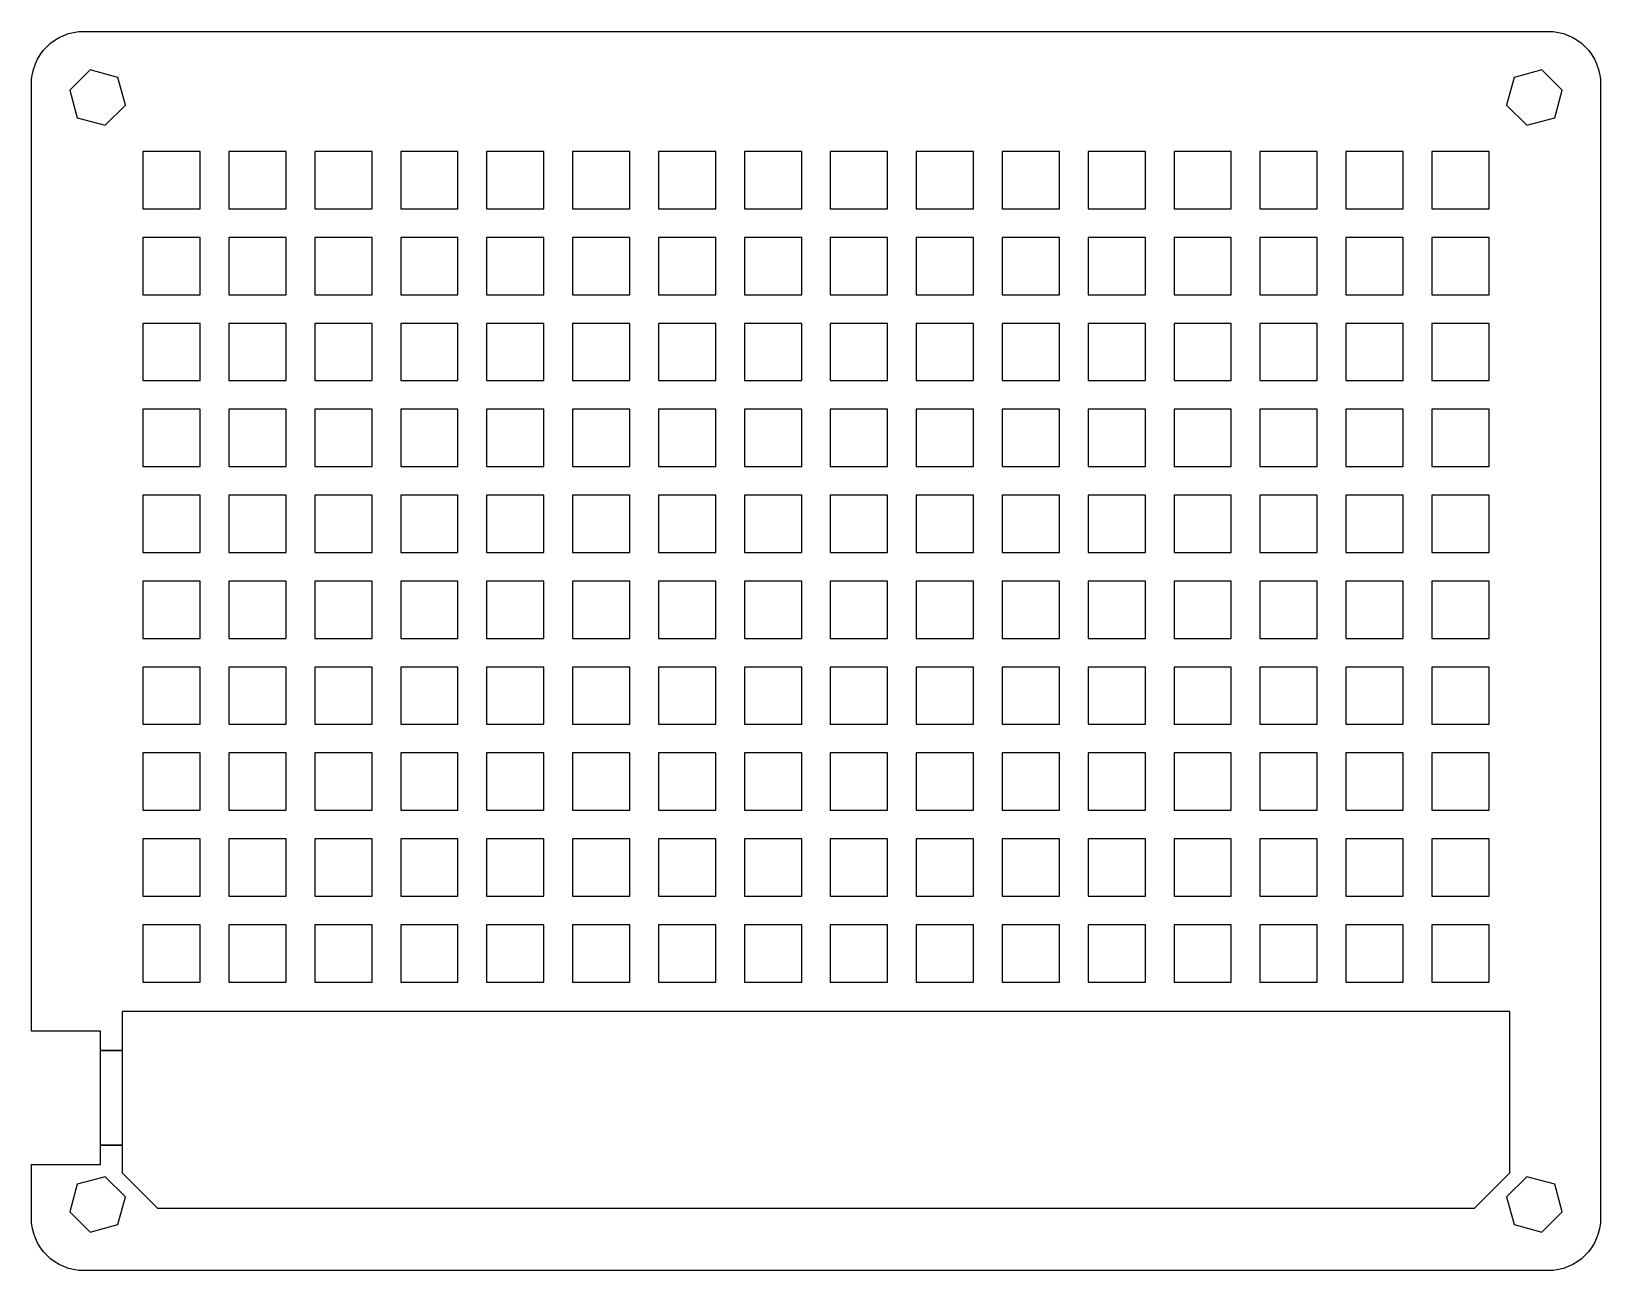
# Model space of a CAD drawing. Header units: millimetres. Extents: x -157 to 7, y -4 to 125.
import ezdxf

# ---------------------------------------------------------------- set-up
doc = ezdxf.new("R2010")
doc.units = ezdxf.units.MM
doc.layers.get('0').update_dxf_attribs({"linetype": 'CONTINUOUS'})

msp = doc.modelspace()

# ---------------------------------------------------------------- linework, layer by layer
msp.add_lwpolyline([(-150.12, 8.66), (-147.87, 8.66), (-147.87, 5.78), (-144.16, 2.07), (-6.22, 2.07), (-2.51, 5.78), (-2.51, 22.68), (-147.87, 22.68), (-147.87, 18.6), (-150.12, 18.6), (-150.12, 20.6), (-157.37, 20.6), (-157.37, 119.83, -0.414214), (-151.87, 125.33), (1.49, 125.33), (1.49, 125.33, -0.414214), (6.99, 119.83), (6.99, 119.83), (6.99, 1.03, -0.414214), (1.49, -4.47), (-151.87, -4.47, -0.414214), (-157.37, 1.03), (-157.37, 6.66), (-150.12, 6.66)], format="xyb", close=True)
for points in [[(-147.53, 117.61), (-148.31, 120.51), (-151.21, 121.29), (-153.33, 119.17), (-152.56, 116.27), (-149.66, 115.49)], [(2.18, 116.27), (2.95, 119.17), (0.83, 121.29), (-2.07, 120.51), (-2.85, 117.61), (-0.72, 115.49)], [(-145.69, 106.75), (-139.69, 106.75), (-139.69, 112.75), (-145.69, 112.75)], [(-136.69, 106.75), (-130.69, 106.75), (-130.69, 112.75), (-136.69, 112.75)], [(-127.69, 106.75), (-121.69, 106.75), (-121.69, 112.75), (-127.69, 112.75)], [(-118.69, 106.75), (-112.69, 106.75), (-112.69, 112.75), (-118.69, 112.75)], [(-109.69, 106.75), (-103.69, 106.75), (-103.69, 112.75), (-109.69, 112.75)], [(-100.69, 106.75), (-94.69, 106.75), (-94.69, 112.75), (-100.69, 112.75)], [(-91.69, 106.75), (-85.69, 106.75), (-85.69, 112.75), (-91.69, 112.75)], [(-82.69, 106.75), (-76.69, 106.75), (-76.69, 112.75), (-82.69, 112.75)], [(-73.69, 106.75), (-67.69, 106.75), (-67.69, 112.75), (-73.69, 112.75)], [(-64.69, 106.75), (-58.69, 106.75), (-58.69, 112.75), (-64.69, 112.75)], [(-55.69, 106.75), (-49.69, 106.75), (-49.69, 112.75), (-55.69, 112.75)], [(-46.69, 106.75), (-40.69, 106.75), (-40.69, 112.75), (-46.69, 112.75)], [(-37.69, 106.75), (-31.69, 106.75), (-31.69, 112.75), (-37.69, 112.75)], [(-28.69, 106.75), (-22.69, 106.75), (-22.69, 112.75), (-28.69, 112.75)], [(-19.69, 106.75), (-13.69, 106.75), (-13.69, 112.75), (-19.69, 112.75)], [(-10.69, 106.75), (-4.69, 106.75), (-4.69, 112.75), (-10.69, 112.75)], [(-145.69, 97.75), (-139.69, 97.75), (-139.69, 103.75), (-145.69, 103.75)], [(-136.69, 97.75), (-130.69, 97.75), (-130.69, 103.75), (-136.69, 103.75)], [(-127.69, 97.75), (-121.69, 97.75), (-121.69, 103.75), (-127.69, 103.75)], [(-118.69, 97.75), (-112.69, 97.75), (-112.69, 103.75), (-118.69, 103.75)], [(-109.69, 97.75), (-103.69, 97.75), (-103.69, 103.75), (-109.69, 103.75)], [(-100.69, 97.75), (-94.69, 97.75), (-94.69, 103.75), (-100.69, 103.75)], [(-91.69, 97.75), (-85.69, 97.75), (-85.69, 103.75), (-91.69, 103.75)], [(-82.69, 97.75), (-76.69, 97.75), (-76.69, 103.75), (-82.69, 103.75)], [(-73.69, 97.75), (-67.69, 97.75), (-67.69, 103.75), (-73.69, 103.75)], [(-64.69, 97.75), (-58.69, 97.75), (-58.69, 103.75), (-64.69, 103.75)], [(-55.69, 97.75), (-49.69, 97.75), (-49.69, 103.75), (-55.69, 103.75)], [(-46.69, 97.75), (-40.69, 97.75), (-40.69, 103.75), (-46.69, 103.75)], [(-37.69, 97.75), (-31.69, 97.75), (-31.69, 103.75), (-37.69, 103.75)], [(-28.69, 97.75), (-22.69, 97.75), (-22.69, 103.75), (-28.69, 103.75)], [(-19.69, 97.75), (-13.69, 97.75), (-13.69, 103.75), (-19.69, 103.75)], [(-10.69, 97.75), (-4.69, 97.75), (-4.69, 103.75), (-10.69, 103.75)], [(-145.69, 88.75), (-139.69, 88.75), (-139.69, 94.75), (-145.69, 94.75)], [(-136.69, 88.75), (-130.69, 88.75), (-130.69, 94.75), (-136.69, 94.75)], [(-127.69, 88.75), (-121.69, 88.75), (-121.69, 94.75), (-127.69, 94.75)], [(-118.69, 88.75), (-112.69, 88.75), (-112.69, 94.75), (-118.69, 94.75)], [(-103.69, 88.75), (-103.69, 94.75), (-109.69, 94.75), (-109.69, 88.75)], [(-94.69, 88.75), (-94.69, 94.75), (-100.69, 94.75), (-100.69, 88.75)], [(-91.69, 94.75), (-91.69, 88.75), (-85.69, 88.75), (-85.69, 94.75)], [(-76.69, 88.75), (-76.69, 94.75), (-82.69, 94.75), (-82.69, 88.75)], [(-73.69, 94.75), (-73.69, 88.75), (-67.69, 88.75), (-67.69, 94.75)], [(-58.69, 88.75), (-58.69, 94.75), (-64.69, 94.75), (-64.69, 88.75)], [(-49.69, 88.75), (-49.69, 94.75), (-55.69, 94.75), (-55.69, 88.75)], [(-46.69, 94.75), (-46.69, 88.75), (-40.69, 88.75), (-40.69, 94.75)], [(-37.69, 88.75), (-31.69, 88.75), (-31.69, 94.75), (-37.69, 94.75)], [(-28.69, 88.75), (-22.69, 88.75), (-22.69, 94.75), (-28.69, 94.75)], [(-19.69, 88.75), (-13.69, 88.75), (-13.69, 94.75), (-19.69, 94.75)], [(-10.69, 88.75), (-4.69, 88.75), (-4.69, 94.75), (-10.69, 94.75)], [(-145.69, 79.75), (-139.69, 79.75), (-139.69, 85.75), (-145.69, 85.75)], [(-136.69, 79.75), (-130.69, 79.75), (-130.69, 85.75), (-136.69, 85.75)], [(-127.69, 79.75), (-121.69, 79.75), (-121.69, 85.75), (-127.69, 85.75)], [(-118.69, 79.75), (-112.69, 79.75), (-112.69, 85.75), (-118.69, 85.75)], [(-109.69, 79.75), (-103.69, 79.75), (-103.69, 85.75), (-109.69, 85.75)], [(-100.69, 79.75), (-94.69, 79.75), (-94.69, 85.75), (-100.69, 85.75)], [(-91.69, 79.75), (-85.69, 79.75), (-85.69, 85.75), (-91.69, 85.75)], [(-82.69, 79.75), (-76.69, 79.75), (-76.69, 85.75), (-82.69, 85.75)], [(-73.69, 79.75), (-67.69, 79.75), (-67.69, 85.75), (-73.69, 85.75)], [(-64.69, 79.75), (-58.69, 79.75), (-58.69, 85.75), (-64.69, 85.75)], [(-55.69, 79.75), (-49.69, 79.75), (-49.69, 85.75), (-55.69, 85.75)], [(-46.69, 79.75), (-40.69, 79.75), (-40.69, 85.75), (-46.69, 85.75)], [(-37.69, 79.75), (-31.69, 79.75), (-31.69, 85.75), (-37.69, 85.75)], [(-28.69, 79.75), (-22.69, 79.75), (-22.69, 85.75), (-28.69, 85.75)], [(-19.69, 79.75), (-13.69, 79.75), (-13.69, 85.75), (-19.69, 85.75)], [(-10.69, 79.75), (-4.69, 79.75), (-4.69, 85.75), (-10.69, 85.75)], [(-145.69, 70.75), (-139.69, 70.75), (-139.69, 76.75), (-145.69, 76.75)], [(-136.69, 70.75), (-130.69, 70.75), (-130.69, 76.75), (-136.69, 76.75)], [(-127.69, 70.75), (-121.69, 70.75), (-121.69, 76.75), (-127.69, 76.75)], [(-118.69, 70.75), (-112.69, 70.75), (-112.69, 76.75), (-118.69, 76.75)], [(-109.69, 70.75), (-103.69, 70.75), (-103.69, 76.75), (-109.69, 76.75)], [(-100.69, 70.75), (-94.69, 70.75), (-94.69, 76.75), (-100.69, 76.75)], [(-91.69, 70.75), (-85.69, 70.75), (-85.69, 76.75), (-91.69, 76.75)], [(-82.69, 70.75), (-76.69, 70.75), (-76.69, 76.75), (-82.69, 76.75)], [(-73.69, 70.75), (-67.69, 70.75), (-67.69, 76.75), (-73.69, 76.75)], [(-64.69, 70.75), (-58.69, 70.75), (-58.69, 76.75), (-64.69, 76.75)], [(-55.69, 70.75), (-49.69, 70.75), (-49.69, 76.75), (-55.69, 76.75)], [(-46.69, 70.75), (-40.69, 70.75), (-40.69, 76.75), (-46.69, 76.75)], [(-37.69, 70.75), (-31.69, 70.75), (-31.69, 76.75), (-37.69, 76.75)], [(-28.69, 70.75), (-22.69, 70.75), (-22.69, 76.75), (-28.69, 76.75)], [(-19.69, 70.75), (-13.69, 70.75), (-13.69, 76.75), (-19.69, 76.75)], [(-10.69, 70.75), (-4.69, 70.75), (-4.69, 76.75), (-10.69, 76.75)], [(-145.69, 61.75), (-139.69, 61.75), (-139.69, 67.75), (-145.69, 67.75)], [(-136.69, 61.75), (-130.69, 61.75), (-130.69, 67.75), (-136.69, 67.75)], [(-127.69, 61.75), (-121.69, 61.75), (-121.69, 67.75), (-127.69, 67.75)], [(-118.69, 61.75), (-112.69, 61.75), (-112.69, 67.75), (-118.69, 67.75)], [(-109.69, 61.75), (-103.69, 61.75), (-103.69, 67.75), (-109.69, 67.75)], [(-100.69, 61.75), (-94.69, 61.75), (-94.69, 67.75), (-100.69, 67.75)], [(-91.69, 61.75), (-85.69, 61.75), (-85.69, 67.75), (-91.69, 67.75)], [(-82.69, 61.75), (-76.69, 61.75), (-76.69, 67.75), (-82.69, 67.75)], [(-73.69, 61.75), (-67.69, 61.75), (-67.69, 67.75), (-73.69, 67.75)], [(-64.69, 61.75), (-58.69, 61.75), (-58.69, 67.75), (-64.69, 67.75)], [(-55.69, 61.75), (-49.69, 61.75), (-49.69, 67.75), (-55.69, 67.75)], [(-46.69, 61.75), (-40.69, 61.75), (-40.69, 67.75), (-46.69, 67.75)], [(-37.69, 61.75), (-31.69, 61.75), (-31.69, 67.75), (-37.69, 67.75)], [(-28.69, 61.75), (-22.69, 61.75), (-22.69, 67.75), (-28.69, 67.75)], [(-19.69, 61.75), (-13.69, 61.75), (-13.69, 67.75), (-19.69, 67.75)], [(-10.69, 61.75), (-4.69, 61.75), (-4.69, 67.75), (-10.69, 67.75)], [(-145.69, 52.75), (-139.69, 52.75), (-139.69, 58.75), (-145.69, 58.75)], [(-136.69, 52.75), (-130.69, 52.75), (-130.69, 58.75), (-136.69, 58.75)], [(-127.69, 52.75), (-121.69, 52.75), (-121.69, 58.75), (-127.69, 58.75)], [(-118.69, 52.75), (-112.69, 52.75), (-112.69, 58.75), (-118.69, 58.75)], [(-109.69, 52.75), (-103.69, 52.75), (-103.69, 58.75), (-109.69, 58.75)], [(-100.69, 52.75), (-94.69, 52.75), (-94.69, 58.75), (-100.69, 58.75)], [(-91.69, 52.75), (-85.69, 52.75), (-85.69, 58.75), (-91.69, 58.75)], [(-82.69, 52.75), (-76.69, 52.75), (-76.69, 58.75), (-82.69, 58.75)], [(-73.69, 52.75), (-67.69, 52.75), (-67.69, 58.75), (-73.69, 58.75)], [(-64.69, 52.75), (-58.69, 52.75), (-58.69, 58.75), (-64.69, 58.75)], [(-55.69, 52.75), (-49.69, 52.75), (-49.69, 58.75), (-55.69, 58.75)], [(-46.69, 52.75), (-40.69, 52.75), (-40.69, 58.75), (-46.69, 58.75)], [(-37.69, 52.75), (-31.69, 52.75), (-31.69, 58.75), (-37.69, 58.75)], [(-28.69, 52.75), (-22.69, 52.75), (-22.69, 58.75), (-28.69, 58.75)], [(-19.69, 52.75), (-13.69, 52.75), (-13.69, 58.75), (-19.69, 58.75)], [(-10.69, 52.75), (-4.69, 52.75), (-4.69, 58.75), (-10.69, 58.75)], [(-145.69, 43.75), (-139.69, 43.75), (-139.69, 49.75), (-145.69, 49.75)], [(-136.69, 43.75), (-130.69, 43.75), (-130.69, 49.75), (-136.69, 49.75)], [(-127.69, 43.75), (-121.69, 43.75), (-121.69, 49.75), (-127.69, 49.75)], [(-118.69, 43.75), (-112.69, 43.75), (-112.69, 49.75), (-118.69, 49.75)], [(-103.69, 43.75), (-103.69, 49.75), (-109.69, 49.75), (-109.69, 43.75)], [(-94.69, 43.75), (-94.69, 49.75), (-100.69, 49.75), (-100.69, 43.75)], [(-85.69, 43.75), (-85.69, 49.75), (-91.69, 49.75), (-91.69, 43.75)], [(-82.69, 49.75), (-82.69, 43.75), (-76.69, 43.75), (-76.69, 49.75)], [(-73.69, 49.75), (-73.69, 43.75), (-67.69, 43.75), (-67.69, 49.75)], [(-58.69, 43.75), (-58.69, 49.75), (-64.69, 49.75), (-64.69, 43.75)], [(-49.69, 43.75), (-49.69, 49.75), (-55.69, 49.75), (-55.69, 43.75)], [(-40.69, 43.75), (-40.69, 49.75), (-46.69, 49.75), (-46.69, 43.75)], [(-37.69, 43.75), (-31.69, 43.75), (-31.69, 49.75), (-37.69, 49.75)], [(-28.69, 43.75), (-22.69, 43.75), (-22.69, 49.75), (-28.69, 49.75)], [(-19.69, 43.75), (-13.69, 43.75), (-13.69, 49.75), (-19.69, 49.75)], [(-10.69, 43.75), (-4.69, 43.75), (-4.69, 49.75), (-10.69, 49.75)], [(-145.69, 34.75), (-139.69, 34.75), (-139.69, 40.75), (-145.69, 40.75)], [(-136.69, 34.75), (-130.69, 34.75), (-130.69, 40.75), (-136.69, 40.75)], [(-127.69, 34.75), (-121.69, 34.75), (-121.69, 40.75), (-127.69, 40.75)], [(-118.69, 34.75), (-112.69, 34.75), (-112.69, 40.75), (-118.69, 40.75)], [(-109.69, 34.75), (-103.69, 34.75), (-103.69, 40.75), (-109.69, 40.75)], [(-100.69, 34.75), (-94.69, 34.75), (-94.69, 40.75), (-100.69, 40.75)], [(-91.69, 34.75), (-85.69, 34.75), (-85.69, 40.75), (-91.69, 40.75)], [(-82.69, 34.75), (-76.69, 34.75), (-76.69, 40.75), (-82.69, 40.75)], [(-73.69, 34.75), (-67.69, 34.75), (-67.69, 40.75), (-73.69, 40.75)], [(-64.69, 34.75), (-58.69, 34.75), (-58.69, 40.75), (-64.69, 40.75)], [(-55.69, 34.75), (-49.69, 34.75), (-49.69, 40.75), (-55.69, 40.75)], [(-46.69, 34.75), (-40.69, 34.75), (-40.69, 40.75), (-46.69, 40.75)], [(-37.69, 34.75), (-31.69, 34.75), (-31.69, 40.75), (-37.69, 40.75)], [(-28.69, 34.75), (-22.69, 34.75), (-22.69, 40.75), (-28.69, 40.75)], [(-19.69, 34.75), (-13.69, 34.75), (-13.69, 40.75), (-19.69, 40.75)], [(-10.69, 34.75), (-4.69, 34.75), (-4.69, 40.75), (-10.69, 40.75)], [(-145.69, 25.75), (-139.69, 25.75), (-139.69, 31.75), (-145.69, 31.75)], [(-136.69, 25.75), (-130.69, 25.75), (-130.69, 31.75), (-136.69, 31.75)], [(-127.69, 25.75), (-121.69, 25.75), (-121.69, 31.75), (-127.69, 31.75)], [(-118.69, 25.75), (-112.69, 25.75), (-112.69, 31.75), (-118.69, 31.75)], [(-109.69, 25.75), (-103.69, 25.75), (-103.69, 31.75), (-109.69, 31.75)], [(-100.69, 25.75), (-94.69, 25.75), (-94.69, 31.75), (-100.69, 31.75)], [(-91.69, 25.75), (-85.69, 25.75), (-85.69, 31.75), (-91.69, 31.75)], [(-82.69, 25.75), (-76.69, 25.75), (-76.69, 31.75), (-82.69, 31.75)], [(-73.69, 25.75), (-67.69, 25.75), (-67.69, 31.75), (-73.69, 31.75)], [(-64.69, 25.75), (-58.69, 25.75), (-58.69, 31.75), (-64.69, 31.75)], [(-55.69, 25.75), (-49.69, 25.75), (-49.69, 31.75), (-55.69, 31.75)], [(-46.69, 25.75), (-40.69, 25.75), (-40.69, 31.75), (-46.69, 31.75)], [(-37.69, 25.75), (-31.69, 25.75), (-31.69, 31.75), (-37.69, 31.75)], [(-28.69, 25.75), (-22.69, 25.75), (-22.69, 31.75), (-28.69, 31.75)], [(-19.69, 25.75), (-13.69, 25.75), (-13.69, 31.75), (-19.69, 31.75)], [(-10.69, 31.75), (-10.69, 25.75), (-4.69, 25.75), (-4.69, 31.75)], [(-147.87, 8.66), (-150.12, 8.66), (-150.12, 18.6), (-147.87, 18.6)], [(-147.53, 3.25), (-149.66, 5.37), (-152.56, 4.59), (-153.33, 1.69), (-151.21, -0.43), (-148.31, 0.35)], [(2.95, 1.69), (2.18, 4.59), (-0.72, 5.37), (-2.85, 3.25), (-2.07, 0.35), (0.83, -0.43)]]:
    msp.add_lwpolyline(points, close=True)

doc.saveas('drawing.dxf')
